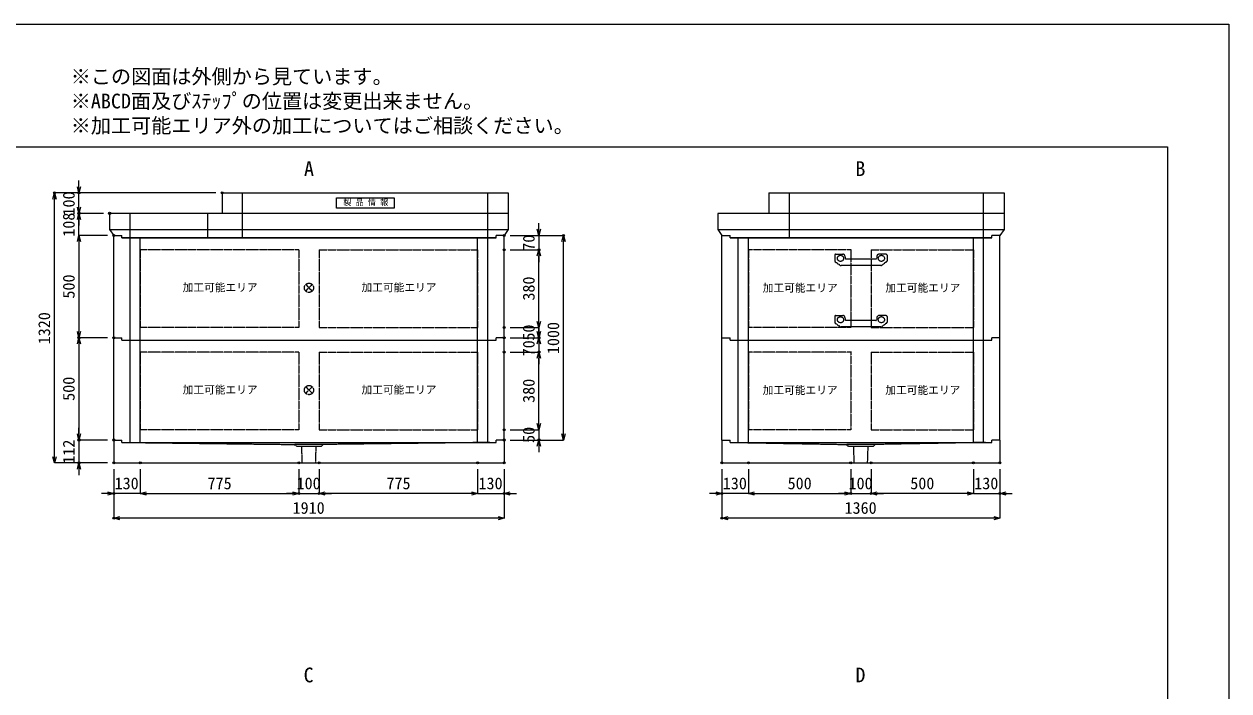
# Model space of a CAD drawing. Units: millimetres, scale not verified. Extents: x -4455 to 4455, y -3150 to 3150.
# Drawn here: x -1438 to 4455, y -109 to 3150 of the extents above; entities that cross this region are included whole.
import ezdxf
from ezdxf.enums import TextEntityAlignment as Align

# ---------------------------------------------------------------- set-up
doc = ezdxf.new("R2010")
doc.units = ezdxf.units.MM
doc.header["$LTSCALE"] = 20
doc.header["$PDMODE"] = 32
doc.header["$PDSIZE"] = 10
doc.linetypes.add('LONG_DASHED1', pattern=[7, 6, -1])
doc.linetypes.add('LONG_DOUBLE_CHAIN', pattern=[21.8, 18, -1, 0.6, -0.6, 0.6, -1])
for name, color, linetype, lineweight in [('0-0_D-TTL', 7, 'Continuous', 9), ('0-1_Defpoints', 7, 'Continuous', 9), ('0-3_D-TTL-TXT', 7, 'Continuous', 9), ('0-4_D-STR-TXT', 7, 'Continuous', 9), ('0-5_D-STR', 7, 'Continuous', 9), ('0-6_D-STR-DIM', 3, 'Continuous', 9), ('0-7_0', 7, 'Continuous', 9), ('0-8_D-STR-STR5', 1, 'LONG_DOUBLE_CHAIN', 9), ('0-9_D-STR-STR1', 7, 'LONG_DASHED1', 9), ('0-A_D-STR-STR3', 2, 'LONG_DASHED1', 9)]:
    doc.layers.add(name, color=color, linetype=linetype, lineweight=lineweight)
doc.styles.add('ＭＳ ゴシック', font='')
doc.styles.get('ＭＳ ゴシック').set_extended_font_data('MS Gothic')

# ---------------------------------------------------------------- blocks, each defined once
blk = doc.blocks.new('A$C4DE05FD1')
at = {"layer": '0-0_D-TTL', "color": 134}
for p, q in [((4000, 76000), (114800, 76000)), ((114800, 76000), (114800, 4000))]:
    blk.add_line(p, q, dxfattribs=at)
at = {"layer": '0-1_Defpoints', "color": 134}
for p, q in [((0, 84000), (118800, 84000)), ((118800, 84000), (118800, 0))]:
    blk.add_line(p, q, dxfattribs=at)
at = {"layer": '0-3_D-TTL-TXT', "style": 'ＭＳ ゴシック'}
for s, p in [('※この図面は外側から見ています。', (43260.9, 79815.7)), ('※ABCD面及びｽﾃｯﾌﾟの位置は変更出来ません。', (43260.9, 78215.7)), ('※加工可能エリア外の加工についてはご相談ください。', (43260.9, 76615.7))]:
    blk.add_text(s, height=962.2, dxfattribs=at).set_placement(p, align=Align.BOTTOM_LEFT)
blk = doc.blocks.new('A$C31CA379A')
at = {"layer": '0-4_D-STR-TXT', "style": 'ＭＳ ゴシック'}
for s, p in [('A', (-325.9, -2190.5)), ('B', (35638.6, -2190.5)), ('C', (-351.4, -35190.5)), ('D', (35638.6, -35190.5))]:
    blk.add_text(s, height=962.2, dxfattribs=at).set_placement(p, align=Align.BOTTOM_LEFT)
blk = doc.blocks.new('A$C0EB83927')
at = {"layer": '0-5_D-STR'}
for p, q in [((-19100, 240), (-19100, -2000)), ((-19100, 240), (-18300, 240)), ((-18300, 0), (-18300, 240)), ((18300, 0), (-18300, 0)), ((19100, 240), (18300, 240)), ((18300, 0), (18300, 240)), ((19100, 240), (19100, -2000)), ((19100, -2000), (-19100, -2000))]:
    blk.add_line(p, q, dxfattribs=at)
at = {"layer": '0-5_D-STR', "linetype": 'LONG_DASHED1'}
for p, q in [((-17680, 0), (-1400, -200)), ((17680, 0), (1400, -200)), ((-1200, -380), (-1400, -200)), ((-1400, -200), (1400, -200)), ((-1200, -380), (1200, -380)), ((-653.3, -2000), (-705, -380)), ((653.3, -2000), (705, -380)), ((1200, -380), (1400, -200))]:
    blk.add_line(p, q, dxfattribs=at)
blk = doc.blocks.new('_Open30')
at = {"layer": '0-7_0'}
blk.add_line((0, 0), (-20, 0), dxfattribs=at)
blk.add_lwpolyline([(-20, 5.36), (0, 0), (-20, -5.36)], dxfattribs=at)
blk = doc.blocks.new('A$C78C0291E')
at = {"layer": '0-5_D-STR'}
for p, q in [((-13600, 240), (-13600, -2000)), ((-13600, 240), (-12800, 240)), ((-12800, 0), (-12800, 240)), ((-12800, 0), (12800, 0)), ((13600, 240), (12800, 240)), ((12800, 0), (12800, 240)), ((13600, 240), (13600, -2000)), ((-13600, -2000), (13600, -2000))]:
    blk.add_line(p, q, dxfattribs=at)
at = {"layer": '0-5_D-STR', "linetype": 'LONG_DASHED1'}
for p, q in [((-12180, 0), (-1400, -200)), ((12180, 0), (1400, -200)), ((-1200, -380), (-1400, -200)), ((1400, -200), (-1400, -200)), ((1200, -380), (-1200, -380)), ((-653.3, -2000), (-705, -380)), ((653.3, -2000), (705, -380)), ((1200, -380), (1400, -200))]:
    blk.add_line(p, q, dxfattribs=at)
blk = doc.blocks.new('A$C27844A11')
at = {"layer": '0-A_D-STR-STR3'}
for p, q in [((-2560, 1000), (-2560, 453.5)), ((-2515.5, 370.3), (-2060.4, 33.6)), ((-2460, 1100), (-1758.4, 1100)), ((1949.4, 0), (-1949.4, 0)), ((-1559.2, 917.4), (-1542, 721.3)), ((1442.4, 630), (-1442.4, 630)), ((1559.2, 917.4), (1542, 721.3)), ((2460, 1100), (1758.4, 1100)), ((2515.5, 370.3), (2060.4, 33.6)), ((2560, 1000), (2560, 453.5))]:
    blk.add_line(p, q, dxfattribs=at)
for centre in [(-2000, 700), (2000, 700)]:
    blk.add_circle(centre, 300, dxfattribs=at)
for centre, radius, start, end in [((-2460, 1000), 100, 90, 180), ((-2460, 453.5), 100, 180, 236.30993), ((-1949.4, 200), 200, 236.30993, 270), ((-1758.4, 900), 200, 5, 90), ((-1442.4, 730), 100, 185, 270), ((1442.4, 730), 100, 270, 355), ((1758.4, 900), 200, 90, 175), ((1949.4, 200), 200, 270, 303.69007), ((2460, 1000), 100, 0, 90), ((2460, 453.5), 100, 303.69007, 0)]:
    blk.add_arc(centre, radius, start, end, dxfattribs=at)
blk = doc.blocks.new('A$C37B4339D')
at = {"layer": '0-5_D-STR', "linetype": 'LONG_DASHED1'}
for p, q in [((-17500, 0), (-17500, 2400)), ((6500, 0), (6500, 2400)), ((9900, 0), (9900, 2400)), ((17500, 0), (17500, 2400))]:
    blk.add_line(p, q, dxfattribs=at)
at = {"layer": '0-5_D-STR'}
for p, q in [((19500, 820), (-19500, 820)), ((-19100, 240), (-18300, 240)), ((-18300, 0), (-18300, 240)), ((19100, 240), (18300, 240))]:
    blk.add_line(p, q, dxfattribs=at)
for points in [[(-19500, 2400), (19500, 2400), (19500, 820), (19100, 240)], [(-19500, 2400), (-19500, 820), (-19100, 240)], [(-18300, 0), (18300, 0), (18300, 240)]]:
    blk.add_lwpolyline(points, dxfattribs=at)
blk = doc.blocks.new('A$C3FC15DFF')
at = {"layer": '0-9_D-STR-STR1', "linetype": 'Continuous'}
blk.add_lwpolyline([(-2820, 0), (2820, 0), (2820, -1000), (-2820, -1000)], close=True, dxfattribs=at)
at = {"layer": '0-9_D-STR-STR1', "style": 'ＭＳ ゴシック'}
blk.add_text('製 品 情 報', height=577.3, dxfattribs=at).set_placement((-2149.6, -882.5), align=Align.BOTTOM_LEFT)
blk = doc.blocks.new('A$C08DA0B1C')
at = {"layer": '0-5_D-STR'}
blk.add_line((-14000, 2000), (-14000, 0), dxfattribs=at)
at = {"layer": '0-5_D-STR', "linetype": 'LONG_DASHED1'}
for p, q in [((-12000, 0), (-12000, 2000)), ((12000, 0), (12000, 2000))]:
    blk.add_line(p, q, dxfattribs=at)
at = {"layer": '0-5_D-STR'}
blk.add_lwpolyline([(-14000, 2000), (14000, 2000), (14000, 0), (-14000, 0)], dxfattribs=at)
at = {"layer": '0-9_D-STR-STR1'}
blk.add_blockref('A$C3FC15DFF', (0, 1500), dxfattribs=at)
blk = doc.blocks.new('A$C43A2383C')
at = {"layer": '0-5_D-STR'}
for p, q in [((240, 13600), (240, 12800)), ((820, -14000), (820, 14000)), ((0, 12800), (240, 12800)), ((240, -13600), (240, -12800))]:
    blk.add_line(p, q, dxfattribs=at)
at = {"layer": '0-5_D-STR', "linetype": 'LONG_DASHED1'}
for p, q in [((0, 12000), (2400, 12000)), ((0, -7000), (2400, -7000))]:
    blk.add_line(p, q, dxfattribs=at)
at = {"layer": '0-5_D-STR'}
for points in [[(2400, 14000), (2400, -14000), (820, -14000), (240, -13600)], [(2400, 14000), (820, 14000), (240, 13600)], [(0, 12800), (0, -12800), (240, -12800)]]:
    blk.add_lwpolyline(points, dxfattribs=at)
blk = doc.blocks.new('A$C65632407')
at = {"layer": '0-5_D-STR', "linetype": 'LONG_DASHED1'}
for p, q in [((-9500, 0), (-9500, 2000)), ((9500, 0), (9500, 2000))]:
    blk.add_line(p, q, dxfattribs=at)
at = {"layer": '0-5_D-STR'}
blk.add_line((11500, 2000), (11500, 0), dxfattribs=at)
blk.add_lwpolyline([(11500, 2000), (-11500, 2000), (-11500, 0), (11500, 0)], dxfattribs=at)
blk = doc.blocks.new('A$C1C640AAB')
at = {"layer": '0-8_D-STR-STR5'}
for p, q in [((-318.2, -318.2), (318.2, 318.2)), ((-318.2, 318.2), (318.2, -318.2))]:
    blk.add_line(p, q, dxfattribs=at)
blk.add_circle((0, 0), 450, dxfattribs=at)
blk = doc.blocks.new('A$C1A463117')
at = {"layer": '0-5_D-STR'}
for p, q in [((-19100, 240), (-18300, 240)), ((-19100, -9760), (-19100, 240)), ((-18300, 0), (-18300, 240)), ((-18300, 0), (18300, 0)), ((19100, 240), (18300, 240)), ((18300, 0), (18300, 240)), ((19100, -9760), (19100, 240)), ((-19100, -9760), (-18300, -9760)), ((-18300, -10000), (-18300, -9760)), ((-18300, -10000), (18300, -10000)), ((19100, -9760), (18300, -9760)), ((18300, -10000), (18300, -9760))]:
    blk.add_line(p, q, dxfattribs=at)
at = {"layer": '0-5_D-STR', "linetype": 'LONG_DASHED1'}
for p, q in [((-17500, -10000), (-17500, 0)), ((-16500, -10000), (-16500, 0)), ((16500, -10000), (16500, 0)), ((17500, -10000), (17500, 0))]:
    blk.add_line(p, q, dxfattribs=at)
at = {"layer": '0-8_D-STR-STR5'}
for p, q in [((-16500, -1160), (-16500, -8760)), ((-1000, -1160), (-16500, -1160)), ((-1000, -1160), (-1000, -8760)), ((1000, -1160), (16500, -1160)), ((1000, -1160), (1000, -8760)), ((16500, -1160), (16500, -8760)), ((-1000, -8760), (-16500, -8760)), ((1000, -8760), (16500, -8760))]:
    blk.add_line(p, q, dxfattribs=at)
blk = doc.blocks.new('A$C27DE69BD')
at = {"layer": '0-5_D-STR'}
for p, q in [((-13600, 240), (-12800, 240)), ((-13600, -9760), (-13600, 240)), ((-12800, 0), (-12800, 240)), ((-12800, 0), (12800, 0)), ((13600, 240), (12800, 240)), ((12800, 0), (12800, 240)), ((13600, -9760), (13600, 240)), ((-13600, -9760), (-12800, -9760)), ((-12800, -10000), (-12800, -9760)), ((-12800, -10000), (12800, -10000)), ((13600, -9760), (12800, -9760)), ((12800, -10000), (12800, -9760))]:
    blk.add_line(p, q, dxfattribs=at)
at = {"layer": '0-5_D-STR', "linetype": 'LONG_DASHED1'}
for p, q in [((-12000, -10000), (-12000, 0)), ((-11000, -10000), (-11000, 0)), ((11000, -10000), (11000, 0)), ((12000, -10000), (12000, 0))]:
    blk.add_line(p, q, dxfattribs=at)
at = {"layer": '0-8_D-STR-STR5'}
for p, q in [((-1000, -1160), (-11000, -1160)), ((-11000, -1160), (-11000, -8760)), ((-1000, -1120), (-1000, -8760)), ((1000, -1160), (11000, -1160)), ((1000, -1160), (1000, -8760)), ((11000, -1160), (11000, -8760)), ((-1000, -8760), (-11000, -8760)), ((1000, -8760), (11000, -8760))]:
    blk.add_line(p, q, dxfattribs=at)

msp = doc.modelspace()

# ---------------------------------------------------------------- linework, layer by layer
at = {"layer": '0-1_Defpoints'}
for p in [(-1290, 2325), (-1170, 2325), (-470, 2325), (-1170, 2225), (-1020, 2225), (-1000, 2117), (-1000, 2117), (910, 2117), (910, 2117), (1200, 2117), (910, 2047), (910, 2047), (1080, 2047), (910, 1667), (-1170, 1617), (-1000, 1617), (-1000, 1617), (910, 1617), (910, 1617), (1080, 1617), (910, 1547), (910, 1547), (1080, 1547), (-1170, 1117), (-1000, 1117), (-1000, 1117), (910, 1167), (910, 1117), (910, 1117), (1080, 1117), (-1170, 1005), (-1000, 1005), (-1000, 1005), (-1000, 1005), (-1000, 1005), (-870, 1005), (-95, 1005), (5, 1005), (780, 1005), (910, 1005), (1975, 1005), (1975, 1005), (2105, 1005), (2605, 1005), (2705, 1005), (3205, 1005), (3335, 1005), (-1000, 855), (-95, 855), (5, 855), (910, 855), (1975, 855), (2605, 855), (2705, 855), (3335, 855), (-1000, 735), (1975, 735)]:
    msp.add_point(p, dxfattribs=at)
at = {"layer": '0-6_D-STR-DIM'}
for p, q in [((-1170, 2355), (-1170, 2385)), ((-500, 2325), (-1290, 2325)), ((-500, 2325), (-1170, 2325)), ((-1170, 2225), (-1170, 2325)), ((-1290, 1035), (-1290, 2295)), ((-1170, 2255), (-1170, 2285)), ((-1050, 2225), (-1170, 2225)), ((-1170, 2117), (-1170, 2225)), ((-1050, 2225), (-1170, 2225)), ((-1170, 2195), (-1170, 2165)), ((1080, 2147), (1080, 2177)), ((-1030, 2117), (-1170, 2117)), ((-1030, 2117), (-1170, 2117)), ((-1170, 2087), (-1170, 2057)), ((-1170, 2087), (-1170, 1647)), ((940, 2117), (1200, 2117)), ((940, 2117), (1080, 2117)), ((1080, 2117), (1080, 2047)), ((1200, 1147), (1200, 2087)), ((940, 2047), (1080, 2047)), ((940, 2047), (1080, 2047)), ((1080, 2017), (1080, 1987)), ((1080, 1697), (1080, 2017)), ((1080, 1697), (1080, 1727)), ((940, 1667), (1080, 1667)), ((940, 1667), (1080, 1667)), ((1080, 1647), (1080, 1677)), ((1080, 1667), (1080, 1617)), ((-1030, 1617), (-1170, 1617)), ((-1030, 1617), (-1170, 1617)), ((940, 1617), (1080, 1617)), ((940, 1617), (1080, 1617)), ((1080, 1617), (1080, 1547)), ((-1170, 1587), (-1170, 1147)), ((940, 1547), (1080, 1547)), ((940, 1547), (1080, 1547)), ((1080, 1587), (1080, 1557)), ((1080, 1517), (1080, 1487)), ((1080, 1197), (1080, 1517)), ((1080, 1197), (1080, 1227)), ((-1170, 1147), (-1170, 1177)), ((940, 1167), (1080, 1167)), ((940, 1167), (1080, 1167)), ((1080, 1167), (1080, 1117)), ((-1030, 1117), (-1170, 1117)), ((-1170, 1117), (-1170, 1005)), ((-1030, 1117), (-1170, 1117)), ((940, 1117), (1200, 1117)), ((940, 1117), (1080, 1117)), ((1080, 1087), (1080, 1057)), ((-1030, 1005), (-1290, 1005)), ((-1030, 1005), (-1170, 1005)), ((-1170, 975), (-1170, 945)), ((-1000, 975), (-1000, 735)), ((-1000, 975), (-1000, 855)), ((-870, 975), (-870, 855)), ((-870, 975), (-870, 855)), ((-95, 975), (-95, 855)), ((-95, 975), (-95, 855)), ((5, 975), (5, 855)), ((5, 975), (5, 855)), ((780, 975), (780, 855)), ((780, 975), (780, 855)), ((910, 975), (910, 855)), ((910, 975), (910, 735)), ((1975, 975), (1975, 735)), ((1975, 975), (1975, 855)), ((2105, 975), (2105, 855)), ((2105, 975), (2105, 855)), ((2605, 975), (2605, 855)), ((2605, 975), (2605, 855)), ((2705, 975), (2705, 855)), ((2705, 975), (2705, 855)), ((3205, 975), (3205, 855)), ((3205, 975), (3205, 855)), ((3335, 975), (3335, 855)), ((3335, 975), (3335, 735)), ((-1030, 855), (-1060, 855)), ((-870, 855), (-1000, 855)), ((-840, 855), (-125, 855)), ((-840, 855), (-810, 855)), ((-125, 855), (-155, 855)), ((-95, 855), (5, 855)), ((750, 855), (35, 855)), ((35, 855), (65, 855)), ((750, 855), (720, 855)), ((780, 855), (910, 855)), ((940, 855), (970, 855)), ((1945, 855), (1915, 855)), ((2105, 855), (1975, 855)), ((2135, 855), (2575, 855)), ((2135, 855), (2165, 855)), ((2575, 855), (2545, 855)), ((2605, 855), (2705, 855)), ((3175, 855), (2735, 855)), ((2735, 855), (2765, 855)), ((3175, 855), (3145, 855)), ((3205, 855), (3335, 855)), ((3365, 855), (3395, 855)), ((880, 735), (-970, 735)), ((3305, 735), (2005, 735))]:
    msp.add_line(p, q, dxfattribs=at)

# ---------------------------------------------------------------- block references
at = {"layer": '0-0_D-TTL', "xscale": 0.075, "yscale": 0.075}
msp.add_blockref('A$C4DE05FD1', (-4455, -3150), dxfattribs=at)
at = {"layer": '0-4_D-STR-TXT', "xscale": 0.075, "yscale": 0.075}
msp.add_blockref('A$C31CA379A', (-45, 2550), dxfattribs=at)
at = {"layer": '0-5_D-STR', "yscale": 0.05}
for name, p, xscale in [('A$C08DA0B1C', (230, 2225), 0.05), ('A$C65632407', (2780, 2225), -0.05), ('A$C37B4339D', (-45, 2105), -0.05), ('A$C1A463117', (-45, 2105), 0.05), ('A$C27DE69BD', (2655, 2105), 0.05), ('A$C1A463117', (-45, 1605), 0.05), ('A$C27DE69BD', (2655, 1605), 0.05), ('A$C0EB83927', (-45, 1105), -0.05), ('A$C78C0291E', (2655, 1105), 0.05)]:
    msp.add_blockref(name, p, dxfattribs=dict(at, xscale=xscale))
at = {"layer": '0-5_D-STR', "xscale": -0.05, "yscale": 0.05, "rotation": 270}
msp.add_blockref('A$C43A2383C', (2655, 2105), dxfattribs=at)
at = {"layer": '0-6_D-STR-DIM', "xscale": 1.5, "yscale": 1.5}
for p, rotation in [((-1290, 2325), 90), ((-1170, 2325), 270), ((-1170, 2225), 270), ((-1170, 2225), 90), ((1080, 2117), 270), ((-1170, 2117), 90), ((-1170, 2117), 90), ((1200, 2117), 90), ((1080, 2047), 90), ((1080, 2047), 90), ((1080, 1667), 270), ((1080, 1667), 270), ((-1170, 1617), 270), ((-1170, 1617), 90), ((1080, 1617), 270), ((1080, 1617), 90), ((1080, 1547), 90), ((1080, 1547), 90), ((1080, 1167), 270), ((1080, 1167), 270), ((-1170, 1117), 270), ((-1170, 1117), 270), ((1200, 1117), 270), ((1080, 1117), 90), ((-1290, 1005), 270), ((-1170, 1005), 90), ((-870, 855), 180), ((-870, 855), 180), ((5, 855), 180), ((5, 855), 180), ((910, 855), 180), ((2105, 855), 180), ((2105, 855), 180), ((2705, 855), 180), ((2705, 855), 180), ((3335, 855), 180), ((-1000, 735), 180), ((1975, 735), 180)]:
    msp.add_blockref('_Open30', p, dxfattribs=dict(at, rotation=rotation))
for p in [(-1000, 855), (-95, 855), (-95, 855), (780, 855), (780, 855), (1975, 855), (2605, 855), (2605, 855), (3205, 855), (3205, 855), (910, 735), (3335, 735)]:
    msp.add_blockref('_Open30', p, dxfattribs=at)
at = {"layer": '0-8_D-STR-STR5', "xscale": 0.05, "yscale": 0.05}
for p in [(-45, 1861), (-45, 1361)]:
    msp.add_blockref('A$C1C640AAB', p, dxfattribs=at)
at = {"layer": '0-A_D-STR-STR3', "xscale": 0.05, "yscale": 0.05}
for p in [(2655, 1970), (2655, 1670)]:
    msp.add_blockref('A$C27844A11', p, dxfattribs=at)

# ---------------------------------------------------------------- texts
at = {"layer": '0-6_D-STR-DIM', "style": 'ＭＳ ゴシック'}
for s, p in [('100', (-1173.9, 2214.22)), ('108', (-1173.9, 2110.67)), ('70', (1076.1, 2042.1)), ('500', (-1173.9, 1808.35)), ('380', (1076.1, 1798.35)), ('1320', (-1293.9, 1584.72)), ('50', (1076.1, 1602.85)), ('1000', (1196.1, 1536.72)), ('70', (1076.1, 1525.91)), ('500', (-1173.9, 1308.35)), ('380', (1076.1, 1298.35)), ('50', (1076.1, 1102.85)), ('112', (-1173.9, 1000.85))]:
    msp.add_text(s, height=57.77, rotation=90, dxfattribs=at).set_placement(p, align=Align.BOTTOM_LEFT)
for s, p in [('130', (-995.78, 858.9)), ('775', (-541.12, 858.9)), ('100', (-105.78, 858.9)), ('775', (333.88, 858.9)), ('130', (784.22, 858.9)), ('130', (1979.22, 858.9)), ('500', (2296.35, 858.9)), ('100', (2594.22, 858.9)), ('500', (2896.35, 858.9)), ('130', (3209.22, 858.9)), ('1910', (-125.28, 738.9)), ('1360', (2574.72, 738.9))]:
    msp.add_text(s, height=57.77, dxfattribs=at).set_placement(p, align=Align.BOTTOM_LEFT)
at = {"layer": '0-8_D-STR-STR5', "style": 'ＭＳ ゴシック'}
for p in [(-662.98, 1832.03), (212.02, 1832.03), (2174.52, 1830.03), (2774.52, 1830.03), (-662.98, 1332.03), (212.02, 1332.03), (2174.52, 1330.03), (2774.52, 1330.03)]:
    msp.add_text('加工可能エリア', height=38.42, dxfattribs=at).set_placement(p, align=Align.BOTTOM_LEFT)

doc.saveas('drawing.dxf')
